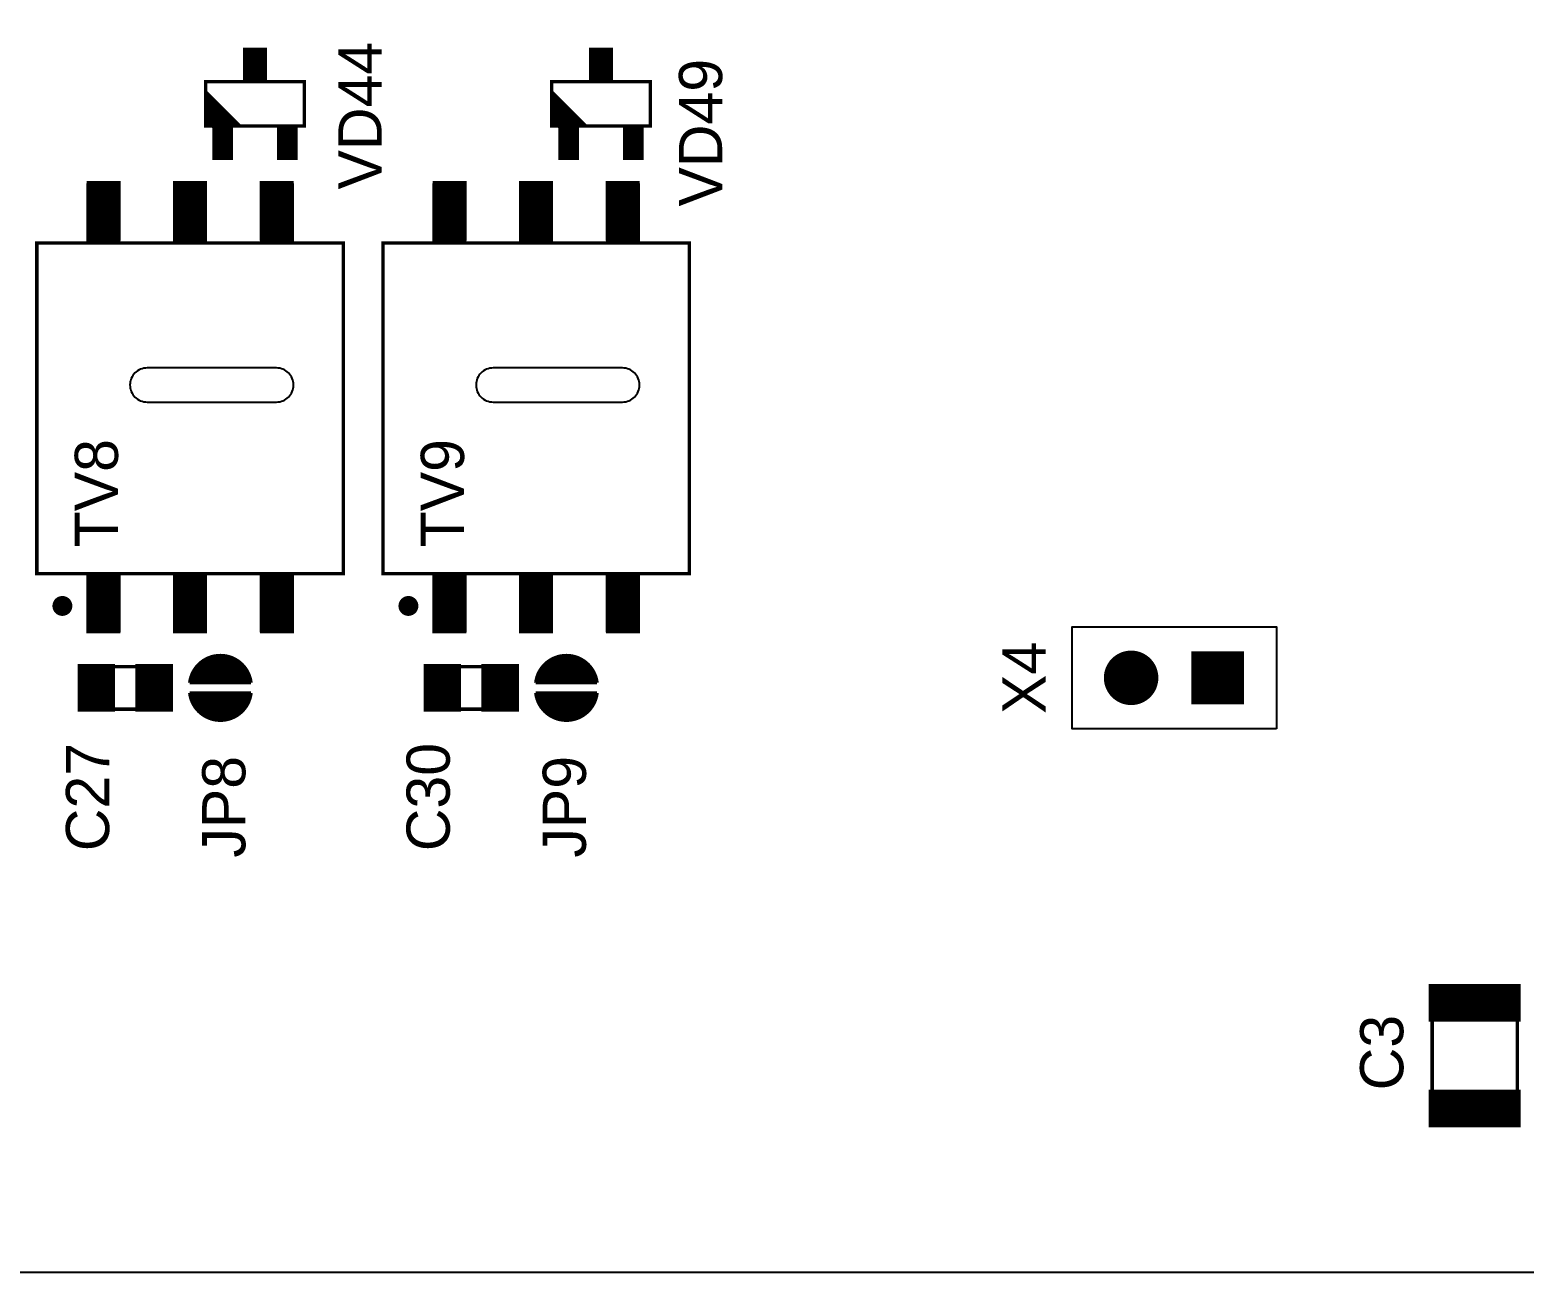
# Model space of a CAD drawing. Extents: x 25 to 880, y 8 to 306.
# Drawn here: x 159.3 to 214.1, y 131.4 to 177 of the extents above; entities that cross this region are included whole.
import ezdxf
from ezdxf.enums import TextEntityAlignment as Align

# ---------------------------------------------------------------- set-up
doc = ezdxf.new("R2010")
doc.units = 0
doc.header["$MEASUREMENT"] = 0
for name, color, linetype in [('BOARD', 7, 'Continuous'), ('TOP', 7, 'Continuous'), ('TOP_ASY', 7, 'Continuous')]:
    doc.layers.add(name, color=color, linetype=linetype)

msp = doc.modelspace()

# ---------------------------------------------------------------- linework, layer by layer
at = {"layer": 'BOARD'}
msp.add_lwpolyline([(55.7211, 131.4094), (346.8686, 131.4094), (346.8686, 259.9969), (55.7211, 259.9969)], close=True, dxfattribs=at)
for points in [[(163.5912, 163.3313), (168.3412, 163.3313, 0.414214), (168.9662, 163.9563, 0.414214), (168.3412, 164.5813), (163.5912, 164.5813, 0.414214), (162.9662, 163.9563, 0.414214)], [(176.2912, 163.3313), (181.0412, 163.3313, 0.414214), (181.6662, 163.9563, 0.414214), (181.0412, 164.5813), (176.2912, 164.5813, 0.414214), (175.6662, 163.9563, 0.414214)]]:
    msp.add_lwpolyline(points, format="xyb", close=True, dxfattribs=at)
at = {"layer": 'TOP', "const_width": 0.125}
for points in [[(167.8662, 175.15), (167.2412, 175.15), (167.2412, 176.275), (167.8662, 176.275)], [(180.5662, 175.15), (179.9412, 175.15), (179.9412, 176.275), (180.5662, 176.275)], [(166.6788, 172.275), (166.0538, 172.275), (166.0538, 173.4), (166.6788, 173.4)], [(169.0537, 172.275), (168.4287, 172.275), (168.4287, 173.4), (169.0537, 173.4)], [(179.3787, 172.275), (178.7537, 172.275), (178.7537, 173.4), (179.3787, 173.4)], [(181.7537, 172.275), (181.1287, 172.275), (181.1287, 173.4), (181.7537, 173.4)], [(162.56, 169.3187), (161.435, 169.3187), (161.435, 171.3812), (162.56, 171.3812)], [(165.735, 169.3187), (164.61, 169.3187), (164.61, 171.3812), (165.735, 171.3812)], [(168.91, 169.3187), (167.785, 169.3187), (167.785, 171.3812), (168.91, 171.3812)], [(175.26, 169.3187), (174.135, 169.3187), (174.135, 171.3812), (175.26, 171.3812)], [(178.435, 169.3187), (177.31, 169.3187), (177.31, 171.3812), (178.435, 171.3812)], [(181.61, 169.3187), (180.485, 169.3187), (180.485, 171.3812), (181.61, 171.3812)], [(162.56, 154.9437), (161.435, 154.9437), (161.435, 157.0062), (162.56, 157.0062)], [(165.735, 154.9437), (164.61, 154.9437), (164.61, 157.0062), (165.735, 157.0062)], [(168.91, 154.9437), (167.785, 154.9437), (167.785, 157.0062), (168.91, 157.0062)], [(175.26, 154.9437), (174.135, 154.9437), (174.135, 157.0062), (175.26, 157.0062)], [(178.435, 154.9437), (177.31, 154.9437), (177.31, 157.0062), (178.435, 157.0062)], [(181.61, 154.9437), (180.485, 154.9437), (180.485, 157.0062), (181.61, 157.0062)], [(203.7912, 152.3063), (201.9787, 152.3063), (201.9787, 154.1188), (203.7912, 154.1188)], [(162.3537, 152.0312), (161.1037, 152.0312), (161.1037, 153.6562), (162.3537, 153.6562)], [(164.4787, 152.0312), (163.2287, 152.0312), (163.2287, 153.6562), (164.4787, 153.6562)], [(175.0537, 152.0312), (173.8037, 152.0312), (173.8037, 153.6562), (175.0537, 153.6562)], [(177.1787, 152.0312), (175.9287, 152.0312), (175.9287, 153.6562), (177.1787, 153.6562)], [(213.9462, 140.6625), (210.6962, 140.6625), (210.6962, 141.9125), (213.9462, 141.9125)], [(213.9462, 136.7875), (210.6962, 136.7875), (210.6962, 138.0375), (213.9462, 138.0375)]]:
    msp.add_lwpolyline(points, close=True, dxfattribs=at)
for points in [[(167.2975, 175.15), (167.2975, 176.275)], [(167.4225, 175.15), (167.4225, 176.275)], [(167.5475, 175.15), (167.5475, 176.275)], [(167.6725, 175.15), (167.6725, 176.275)], [(167.7975, 175.15), (167.7975, 176.275)], [(180.0475, 175.15), (180.0475, 176.275)], [(180.1725, 175.15), (180.1725, 176.275)], [(180.2975, 175.15), (180.2975, 176.275)], [(180.4225, 175.15), (180.4225, 176.275)], [(180.5475, 175.15), (180.5475, 176.275)], [(166.1725, 172.275), (166.1725, 173.4)], [(166.2975, 172.275), (166.2975, 173.4)], [(166.4225, 172.275), (166.4225, 173.4)], [(166.5475, 172.275), (166.5475, 173.4)], [(166.6725, 172.275), (166.6725, 173.4)], [(168.5475, 172.275), (168.5475, 173.4)], [(168.6725, 172.275), (168.6725, 173.4)], [(168.7975, 172.275), (168.7975, 173.4)], [(168.9225, 172.275), (168.9225, 173.4)], [(169.0475, 172.275), (169.0475, 173.4)], [(178.7975, 172.275), (178.7975, 173.4)], [(178.9225, 172.275), (178.9225, 173.4)], [(179.0475, 172.275), (179.0475, 173.4)], [(179.1725, 172.275), (179.1725, 173.4)], [(179.2975, 172.275), (179.2975, 173.4)], [(181.1725, 172.275), (181.1725, 173.4)], [(181.2975, 172.275), (181.2975, 173.4)], [(181.4225, 172.275), (181.4225, 173.4)], [(181.5475, 172.275), (181.5475, 173.4)], [(181.6725, 172.275), (181.6725, 173.4)], [(161.5475, 169.3187), (161.5475, 171.3812)], [(161.6725, 169.3187), (161.6725, 171.3812)], [(161.7975, 169.3187), (161.7975, 171.3812)], [(161.9225, 169.3187), (161.9225, 171.3812)], [(162.0475, 169.3187), (162.0475, 171.3812)], [(162.1725, 169.3187), (162.1725, 171.3812)], [(162.2975, 169.3187), (162.2975, 171.3812)], [(162.4225, 169.3187), (162.4225, 171.3812)], [(162.5475, 169.3187), (162.5475, 171.3812)], [(164.6725, 169.3187), (164.6725, 171.3812)], [(164.7975, 169.3187), (164.7975, 171.3812)], [(164.9225, 169.3187), (164.9225, 171.3812)], [(165.0475, 169.3187), (165.0475, 171.3812)], [(165.1725, 169.3187), (165.1725, 171.3812)], [(165.2975, 169.3187), (165.2975, 171.3812)], [(165.4225, 169.3187), (165.4225, 171.3812)], [(165.5475, 169.3187), (165.5475, 171.3812)], [(165.6725, 169.3187), (165.6725, 171.3812)], [(167.7975, 169.3187), (167.7975, 171.3812)], [(167.9225, 169.3187), (167.9225, 171.3812)], [(168.0475, 169.3187), (168.0475, 171.3812)], [(168.1725, 169.3187), (168.1725, 171.3812)], [(168.2975, 169.3187), (168.2975, 171.3812)], [(168.4225, 169.3187), (168.4225, 171.3812)], [(168.5475, 169.3187), (168.5475, 171.3812)], [(168.6725, 169.3187), (168.6725, 171.3812)], [(168.7975, 169.3187), (168.7975, 171.3812)], [(174.1725, 169.3187), (174.1725, 171.3812)], [(174.2975, 169.3187), (174.2975, 171.3812)], [(174.4225, 169.3187), (174.4225, 171.3812)], [(174.5475, 169.3187), (174.5475, 171.3812)], [(174.6725, 169.3187), (174.6725, 171.3812)], [(174.7975, 169.3187), (174.7975, 171.3812)], [(174.9225, 169.3187), (174.9225, 171.3812)], [(175.0475, 169.3187), (175.0475, 171.3812)], [(175.1725, 169.3187), (175.1725, 171.3812)], [(177.4225, 169.3187), (177.4225, 171.3812)], [(177.5475, 169.3187), (177.5475, 171.3812)], [(177.6725, 169.3187), (177.6725, 171.3812)], [(177.7975, 169.3187), (177.7975, 171.3812)], [(177.9225, 169.3187), (177.9225, 171.3812)], [(178.0475, 169.3187), (178.0475, 171.3812)], [(178.1725, 169.3187), (178.1725, 171.3812)], [(178.2975, 169.3187), (178.2975, 171.3812)], [(178.4225, 169.3187), (178.4225, 171.3812)], [(180.5475, 169.3187), (180.5475, 171.3812)], [(180.6725, 169.3187), (180.6725, 171.3812)], [(180.7975, 169.3187), (180.7975, 171.3812)], [(180.9225, 169.3187), (180.9225, 171.3812)], [(181.0475, 169.3187), (181.0475, 171.3812)], [(181.1725, 169.3187), (181.1725, 171.3812)], [(181.2975, 169.3187), (181.2975, 171.3812)], [(181.4225, 169.3187), (181.4225, 171.3812)], [(181.5475, 169.3187), (181.5475, 171.3812)], [(161.5475, 154.9437), (161.5475, 157.0062)], [(161.6725, 154.9437), (161.6725, 157.0062)], [(161.7975, 154.9437), (161.7975, 157.0062)], [(161.9225, 154.9437), (161.9225, 157.0062)], [(162.0475, 154.9437), (162.0475, 157.0062)], [(162.1725, 154.9437), (162.1725, 157.0062)], [(162.2975, 154.9437), (162.2975, 157.0062)], [(162.4225, 154.9437), (162.4225, 157.0062)], [(162.5475, 154.9437), (162.5475, 157.0062)], [(164.6725, 154.9437), (164.6725, 157.0062)], [(164.7975, 154.9437), (164.7975, 157.0062)], [(164.9225, 154.9437), (164.9225, 157.0062)], [(165.0475, 154.9437), (165.0475, 157.0062)], [(165.1725, 154.9437), (165.1725, 157.0062)], [(165.2975, 154.9437), (165.2975, 157.0062)], [(165.4225, 154.9437), (165.4225, 157.0062)], [(165.5475, 154.9437), (165.5475, 157.0062)], [(165.6725, 154.9437), (165.6725, 157.0062)], [(167.7975, 154.9437), (167.7975, 157.0062)], [(167.9225, 154.9437), (167.9225, 157.0062)], [(168.0475, 154.9437), (168.0475, 157.0062)], [(168.1725, 154.9437), (168.1725, 157.0062)], [(168.2975, 154.9437), (168.2975, 157.0062)], [(168.4225, 154.9437), (168.4225, 157.0062)], [(168.5475, 154.9437), (168.5475, 157.0062)], [(168.6725, 154.9437), (168.6725, 157.0062)], [(168.7975, 154.9437), (168.7975, 157.0062)], [(174.1725, 154.9437), (174.1725, 157.0062)], [(174.2975, 154.9437), (174.2975, 157.0062)], [(174.4225, 154.9437), (174.4225, 157.0062)], [(174.5475, 154.9437), (174.5475, 157.0062)], [(174.6725, 154.9437), (174.6725, 157.0062)], [(174.7975, 154.9437), (174.7975, 157.0062)], [(174.9225, 154.9437), (174.9225, 157.0062)], [(175.0475, 154.9437), (175.0475, 157.0062)], [(175.1725, 154.9437), (175.1725, 157.0062)], [(177.4225, 154.9437), (177.4225, 157.0062)], [(177.5475, 154.9437), (177.5475, 157.0062)], [(177.6725, 154.9437), (177.6725, 157.0062)], [(177.7975, 154.9437), (177.7975, 157.0062)], [(177.9225, 154.9437), (177.9225, 157.0062)], [(178.0475, 154.9437), (178.0475, 157.0062)], [(178.1725, 154.9437), (178.1725, 157.0062)], [(178.2975, 154.9437), (178.2975, 157.0062)], [(178.4225, 154.9437), (178.4225, 157.0062)], [(180.5475, 154.9437), (180.5475, 157.0062)], [(180.6725, 154.9437), (180.6725, 157.0062)], [(180.7975, 154.9437), (180.7975, 157.0062)], [(180.9225, 154.9437), (180.9225, 157.0062)], [(181.0475, 154.9437), (181.0475, 157.0062)], [(181.1725, 154.9437), (181.1725, 157.0062)], [(181.2975, 154.9437), (181.2975, 157.0062)], [(181.4225, 154.9437), (181.4225, 157.0062)], [(181.5475, 154.9437), (181.5475, 157.0062)], [(199.2975, 152.3712), (199.2975, 154.0538)], [(199.4225, 152.3212), (199.4225, 154.1037)], [(199.5475, 152.29), (199.5475, 154.135)], [(199.6725, 152.2763), (199.6725, 154.1488)], [(199.7975, 152.28), (199.7975, 154.145)], [(199.9225, 152.3), (199.9225, 154.125)], [(200.0475, 152.3388), (200.0475, 154.0863)], [(202.0475, 152.3063), (202.0475, 154.1188)], [(202.1725, 152.3063), (202.1725, 154.1188)], [(202.2975, 152.3063), (202.2975, 154.1188)], [(202.4225, 152.3063), (202.4225, 154.1188)], [(202.5475, 152.3063), (202.5475, 154.1188)], [(202.6725, 152.3063), (202.6725, 154.1188)], [(202.7975, 152.3063), (202.7975, 154.1188)], [(202.9225, 152.3063), (202.9225, 154.1188)], [(203.0475, 152.3063), (203.0475, 154.1188)], [(203.1725, 152.3063), (203.1725, 154.1188)], [(203.2975, 152.3063), (203.2975, 154.1188)], [(203.4225, 152.3063), (203.4225, 154.1188)], [(203.5475, 152.3063), (203.5475, 154.1188)], [(203.6725, 152.3063), (203.6725, 154.1188)], [(161.1725, 152.0312), (161.1725, 153.6562)], [(161.2975, 152.0312), (161.2975, 153.6562)], [(161.4225, 152.0312), (161.4225, 153.6562)], [(161.5475, 152.0312), (161.5475, 153.6562)], [(161.6725, 152.0312), (161.6725, 153.6562)], [(161.7975, 152.0312), (161.7975, 153.6562)], [(161.9225, 152.0312), (161.9225, 153.6562)], [(162.0475, 152.0312), (162.0475, 153.6562)], [(162.1725, 152.0312), (162.1725, 153.6562)], [(162.2975, 152.0312), (162.2975, 153.6562)], [(163.2975, 152.0312), (163.2975, 153.6562)], [(163.4225, 152.0312), (163.4225, 153.6562)], [(163.5475, 152.0312), (163.5475, 153.6562)], [(163.6725, 152.0312), (163.6725, 153.6562)], [(163.7975, 152.0312), (163.7975, 153.6562)], [(163.9225, 152.0312), (163.9225, 153.6562)], [(164.0475, 152.0312), (164.0475, 153.6562)], [(164.1725, 152.0312), (164.1725, 153.6562)], [(164.2975, 152.0312), (164.2975, 153.6562)], [(164.4225, 152.0312), (164.4225, 153.6562)], [(165.4225, 153.0938), (165.4225, 153.5337)], [(165.5475, 153.0938), (165.5475, 153.675)], [(165.6725, 153.0938), (165.6725, 153.7763)], [(165.7975, 153.0938), (165.7975, 153.8512)], [(165.9225, 153.0938), (165.9225, 153.905)], [(166.0475, 153.0938), (166.0475, 153.9425)], [(166.1725, 153.0938), (166.1725, 153.9625)], [(166.2975, 153.0938), (166.2975, 153.9688)], [(166.4225, 153.0938), (166.4225, 153.9588)], [(166.5475, 153.0938), (166.5475, 153.935)], [(166.6725, 153.0938), (166.6725, 153.895)], [(166.7975, 153.0938), (166.7975, 153.8375)], [(166.9225, 153.0938), (166.9225, 153.7562)], [(167.0475, 153.0938), (167.0475, 153.6475)], [(173.9225, 152.0312), (173.9225, 153.6562)], [(174.0475, 152.0312), (174.0475, 153.6562)], [(174.1725, 152.0312), (174.1725, 153.6562)], [(174.2975, 152.0312), (174.2975, 153.6562)], [(174.4225, 152.0312), (174.4225, 153.6562)], [(174.5475, 152.0312), (174.5475, 153.6562)], [(174.6725, 152.0312), (174.6725, 153.6562)], [(174.7975, 152.0312), (174.7975, 153.6562)], [(174.9225, 152.0312), (174.9225, 153.6562)], [(175.0475, 152.0312), (175.0475, 153.6562)], [(176.0475, 152.0312), (176.0475, 153.6562)], [(176.1725, 152.0312), (176.1725, 153.6562)], [(176.2975, 152.0312), (176.2975, 153.6562)], [(176.4225, 152.0312), (176.4225, 153.6562)], [(176.5475, 152.0312), (176.5475, 153.6562)], [(176.6725, 152.0312), (176.6725, 153.6562)], [(176.7975, 152.0312), (176.7975, 153.6562)], [(176.9225, 152.0312), (176.9225, 153.6562)], [(177.0475, 152.0312), (177.0475, 153.6562)], [(177.1725, 152.0312), (177.1725, 153.6562)], [(178.1725, 153.0938), (178.1725, 153.5962)], [(178.2975, 153.0938), (178.2975, 153.7188)], [(178.4225, 153.0938), (178.4225, 153.8088)], [(178.5475, 153.0938), (178.5475, 153.875)], [(178.6725, 153.0938), (178.6725, 153.9225)], [(178.7975, 153.0938), (178.7975, 153.9525)], [(178.9225, 153.0938), (178.9225, 153.9663)], [(179.0475, 153.0938), (179.0475, 153.9663)], [(179.1725, 153.0938), (179.1725, 153.9512)], [(179.2975, 153.0938), (179.2975, 153.9212)], [(179.4225, 153.0938), (179.4225, 153.8737)], [(179.5475, 153.0938), (179.5475, 153.8075)], [(179.6725, 153.0938), (179.6725, 153.7175)], [(179.7975, 153.0938), (179.7975, 153.5938)], [(198.9225, 152.705), (198.9225, 153.72)], [(199.0475, 152.55), (199.0475, 153.875)], [(199.1725, 152.445), (199.1725, 153.98)], [(200.1725, 152.3975), (200.1725, 154.0275)], [(200.2975, 152.4825), (200.2975, 153.9425)], [(200.4225, 152.6037), (200.4225, 153.8212)], [(200.5475, 152.7912), (200.5475, 153.6337)], [(165.2975, 153.0938), (165.2975, 153.3137)], [(167.1725, 153.0938), (167.1725, 153.495)], [(167.2975, 153.0938), (167.2975, 153.2413)], [(178.0475, 153.0938), (178.0475, 153.4162)], [(179.9225, 153.0938), (179.9225, 153.4125)], [(198.7975, 152.9975), (198.7975, 153.4275)], [(165.2975, 152.3738), (165.2975, 152.5937)], [(165.4225, 152.1538), (165.4225, 152.5937)], [(165.5475, 152.0125), (165.5475, 152.5937)], [(165.6725, 151.9112), (165.6725, 152.5937)], [(165.7975, 151.8362), (165.7975, 152.5937)], [(165.9225, 151.7825), (165.9225, 152.5937)], [(166.0475, 151.745), (166.0475, 152.5937)], [(166.1725, 151.725), (166.1725, 152.5937)], [(166.2975, 151.7188), (166.2975, 152.5937)], [(166.4225, 151.7287), (166.4225, 152.5937)], [(166.5475, 151.7525), (166.5475, 152.5937)], [(166.6725, 151.7925), (166.6725, 152.5937)], [(166.7975, 151.85), (166.7975, 152.5937)], [(166.9225, 151.9313), (166.9225, 152.5937)], [(167.0475, 152.04), (167.0475, 152.5937)], [(167.1725, 152.1925), (167.1725, 152.5937)], [(167.2975, 152.4462), (167.2975, 152.5937)], [(178.0475, 152.2713), (178.0475, 152.5937)], [(178.1725, 152.0913), (178.1725, 152.5937)], [(178.2975, 151.9687), (178.2975, 152.5937)], [(178.4225, 151.8787), (178.4225, 152.5937)], [(178.5475, 151.8125), (178.5475, 152.5937)], [(178.6725, 151.765), (178.6725, 152.5937)], [(178.7975, 151.735), (178.7975, 152.5937)], [(178.9225, 151.7212), (178.9225, 152.5937)], [(179.0475, 151.7212), (179.0475, 152.5937)], [(179.1725, 151.7363), (179.1725, 152.5937)], [(179.2975, 151.7663), (179.2975, 152.5937)], [(179.4225, 151.8137), (179.4225, 152.5937)], [(179.5475, 151.88), (179.5475, 152.5937)], [(179.6725, 151.97), (179.6725, 152.5937)], [(179.7975, 152.0938), (179.7975, 152.5937)], [(179.9225, 152.275), (179.9225, 152.5937)], [(210.7975, 140.6625), (210.7975, 141.9125)], [(210.9225, 140.6625), (210.9225, 141.9125)], [(211.0475, 140.6625), (211.0475, 141.9125)], [(211.1725, 140.6625), (211.1725, 141.9125)], [(211.2975, 140.6625), (211.2975, 141.9125)], [(211.4225, 140.6625), (211.4225, 141.9125)], [(211.5475, 140.6625), (211.5475, 141.9125)], [(211.6725, 140.6625), (211.6725, 141.9125)], [(211.7975, 140.6625), (211.7975, 141.9125)], [(211.9225, 140.6625), (211.9225, 141.9125)], [(212.0475, 140.6625), (212.0475, 141.9125)], [(212.1725, 140.6625), (212.1725, 141.9125)], [(212.2975, 140.6625), (212.2975, 141.9125)], [(212.4225, 140.6625), (212.4225, 141.9125)], [(212.5475, 140.6625), (212.5475, 141.9125)], [(212.6725, 140.6625), (212.6725, 141.9125)], [(212.7975, 140.6625), (212.7975, 141.9125)], [(212.9225, 140.6625), (212.9225, 141.9125)], [(213.0475, 140.6625), (213.0475, 141.9125)], [(213.1725, 140.6625), (213.1725, 141.9125)], [(213.2975, 140.6625), (213.2975, 141.9125)], [(213.4225, 140.6625), (213.4225, 141.9125)], [(213.5475, 140.6625), (213.5475, 141.9125)], [(213.6725, 140.6625), (213.6725, 141.9125)], [(213.7975, 140.6625), (213.7975, 141.9125)], [(213.9225, 140.6625), (213.9225, 141.9125)], [(210.7975, 136.7875), (210.7975, 138.0375)], [(210.9225, 136.7875), (210.9225, 138.0375)], [(211.0475, 136.7875), (211.0475, 138.0375)], [(211.1725, 136.7875), (211.1725, 138.0375)], [(211.2975, 136.7875), (211.2975, 138.0375)], [(211.4225, 136.7875), (211.4225, 138.0375)], [(211.5475, 136.7875), (211.5475, 138.0375)], [(211.6725, 136.7875), (211.6725, 138.0375)], [(211.7975, 136.7875), (211.7975, 138.0375)], [(211.9225, 136.7875), (211.9225, 138.0375)], [(212.0475, 136.7875), (212.0475, 138.0375)], [(212.1725, 136.7875), (212.1725, 138.0375)], [(212.2975, 136.7875), (212.2975, 138.0375)], [(212.4225, 136.7875), (212.4225, 138.0375)], [(212.5475, 136.7875), (212.5475, 138.0375)], [(212.6725, 136.7875), (212.6725, 138.0375)], [(212.7975, 136.7875), (212.7975, 138.0375)], [(212.9225, 136.7875), (212.9225, 138.0375)], [(213.0475, 136.7875), (213.0475, 138.0375)], [(213.1725, 136.7875), (213.1725, 138.0375)], [(213.2975, 136.7875), (213.2975, 138.0375)], [(213.4225, 136.7875), (213.4225, 138.0375)], [(213.5475, 136.7875), (213.5475, 138.0375)], [(213.6725, 136.7875), (213.6725, 138.0375)], [(213.7975, 136.7875), (213.7975, 138.0375)], [(213.9225, 136.7875), (213.9225, 138.0375)]]:
    msp.add_lwpolyline(points, dxfattribs=at)
for points in [[(200.6475, 153.2125, 1), (198.7725, 153.2125, 1)], [(165.2312, 153.0938, -0.831502), (167.3362, 153.0938)], [(177.9312, 153.0938, -0.831502), (180.0362, 153.0938)], [(167.3362, 152.5937, -0.831502), (165.2312, 152.5937)], [(180.0362, 152.5937, -0.831502), (177.9312, 152.5937)]]:
    msp.add_lwpolyline(points, format="xyb", close=True, dxfattribs=at)
at = {"layer": 'TOP_ASY', "const_width": 0.125}
for points in [[(167.1787, 175.15), (167.1787, 176.275), (167.9288, 176.275), (167.9288, 175.15)], [(179.8787, 175.15), (179.8787, 176.275), (180.6287, 176.275), (180.6287, 175.15)], [(169.3662, 173.4625), (165.7413, 173.4625), (165.7413, 175.0875), (169.3662, 175.0875)], [(182.0662, 173.4625), (178.4412, 173.4625), (178.4412, 175.0875), (182.0662, 175.0875)], [(168.4287, 173.4), (168.4287, 172.275), (169.0537, 172.275), (169.0537, 173.4)], [(181.1287, 173.4), (181.1287, 172.275), (181.7537, 172.275), (181.7537, 173.4)], [(161.4225, 169.2875), (161.4225, 171.2875), (162.5475, 171.2875), (162.5475, 169.2875)], [(164.61, 169.2875), (164.61, 171.2875), (165.735, 171.2875), (165.735, 169.2875)], [(167.7975, 169.2875), (167.7975, 171.2875), (168.9225, 171.2875), (168.9225, 169.2875)], [(174.1225, 169.2875), (174.1225, 171.2875), (175.2475, 171.2875), (175.2475, 169.2875)], [(177.31, 169.2875), (177.31, 171.2875), (178.435, 171.2875), (178.435, 169.2875)], [(180.4975, 169.2875), (180.4975, 171.2875), (181.6225, 171.2875), (181.6225, 169.2875)], [(159.5475, 157.0375), (170.7975, 157.0375), (170.7975, 169.1625), (159.5475, 169.1625)], [(172.2475, 157.0375), (183.4975, 157.0375), (183.4975, 169.1625), (172.2475, 169.1625)], [(161.4225, 154.9125), (161.4225, 156.9125), (162.5475, 156.9125), (162.5475, 154.9125)], [(164.61, 154.9125), (164.61, 156.9125), (165.735, 156.9125), (165.735, 154.9125)], [(167.7975, 154.9125), (167.7975, 156.9125), (168.9225, 156.9125), (168.9225, 154.9125)], [(174.1225, 154.9125), (174.1225, 156.9125), (175.2475, 156.9125), (175.2475, 154.9125)], [(177.31, 154.9125), (177.31, 156.9125), (178.435, 156.9125), (178.435, 154.9125)], [(180.4975, 154.9125), (180.4975, 156.9125), (181.6225, 156.9125), (181.6225, 154.9125)], [(161.5412, 152.0625), (161.5412, 153.625), (164.0412, 153.625), (164.0412, 152.0625)], [(174.2412, 152.0625), (174.2412, 153.625), (176.7412, 153.625), (176.7412, 152.0625)], [(210.7587, 141.35), (213.8837, 141.35), (213.8837, 137.35), (210.7587, 137.35)]]:
    msp.add_lwpolyline(points, close=True, dxfattribs=at)
for points in [[(165.7413, 174.7125), (166.9913, 173.4625)], [(165.7413, 174.5875), (166.8662, 173.4625)], [(165.7413, 174.4625), (166.7412, 173.4625)], [(165.7413, 174.3375), (166.6162, 173.4625)], [(178.4412, 174.7125), (179.6912, 173.4625)], [(178.4412, 174.5875), (179.5662, 173.4625)], [(178.4412, 174.4625), (179.4412, 173.4625)], [(178.4412, 174.3375), (179.3162, 173.4625)], [(165.7413, 174.2125), (166.4912, 173.4625)], [(165.7413, 174.0875), (166.3663, 173.4625)], [(165.7413, 173.9625), (166.2412, 173.4625)], [(165.7413, 173.8375), (166.1162, 173.4625)], [(178.4412, 174.2125), (179.1912, 173.4625)], [(178.4412, 174.0875), (179.0662, 173.4625)], [(178.4412, 173.9625), (178.9412, 173.4625)], [(178.4412, 173.8375), (178.8162, 173.4625)], [(165.7413, 173.7125), (166.0538, 173.4), (166.0538, 172.275), (166.6788, 172.275), (166.6788, 173.4), (166.0538, 173.4)], [(165.7413, 173.5875), (165.8662, 173.4625)], [(178.4412, 173.7125), (178.7537, 173.4), (178.7537, 172.275), (179.3787, 172.275), (179.3787, 173.4), (178.7537, 173.4)], [(178.4412, 173.5875), (178.5662, 173.4625)], [(161.4225, 169.2875), (161.4225, 171.2875)], [(161.5475, 169.2875), (161.5475, 171.2875)], [(161.6725, 169.2875), (161.6725, 171.2875)], [(161.7975, 169.2875), (161.7975, 171.2875)], [(161.9225, 169.2875), (161.9225, 171.2875)], [(162.0475, 169.2875), (162.0475, 171.2875)], [(162.1725, 169.2875), (162.1725, 171.2875)], [(162.2975, 169.2875), (162.2975, 171.2875)], [(162.4225, 169.2875), (162.4225, 171.2875)], [(162.5475, 169.2875), (162.5475, 171.2875)], [(164.6725, 169.2875), (164.6725, 171.2875)], [(164.7975, 169.2875), (164.7975, 171.2875)], [(164.9225, 169.2875), (164.9225, 171.2875)], [(165.0475, 169.2875), (165.0475, 171.2875)], [(165.1725, 169.2875), (165.1725, 171.2875)], [(165.2975, 169.2875), (165.2975, 171.2875)], [(165.4225, 169.2875), (165.4225, 171.2875)], [(165.5475, 169.2875), (165.5475, 171.2875)], [(165.6725, 169.2875), (165.6725, 171.2875)], [(167.7975, 169.2875), (167.7975, 171.2875)], [(167.9225, 169.2875), (167.9225, 171.2875)], [(168.0475, 169.2875), (168.0475, 171.2875)], [(168.1725, 169.2875), (168.1725, 171.2875)], [(168.2975, 169.2875), (168.2975, 171.2875)], [(168.4225, 169.2875), (168.4225, 171.2875)], [(168.5475, 169.2875), (168.5475, 171.2875)], [(168.6725, 169.2875), (168.6725, 171.2875)], [(168.7975, 169.2875), (168.7975, 171.2875)], [(168.9225, 169.2875), (168.9225, 171.2875)], [(174.1725, 169.2875), (174.1725, 171.2875)], [(174.2975, 169.2875), (174.2975, 171.2875)], [(174.4225, 169.2875), (174.4225, 171.2875)], [(174.5475, 169.2875), (174.5475, 171.2875)], [(174.6725, 169.2875), (174.6725, 171.2875)], [(174.7975, 169.2875), (174.7975, 171.2875)], [(174.9225, 169.2875), (174.9225, 171.2875)], [(175.0475, 169.2875), (175.0475, 171.2875)], [(175.1725, 169.2875), (175.1725, 171.2875)], [(177.4225, 169.2875), (177.4225, 171.2875)], [(177.5475, 169.2875), (177.5475, 171.2875)], [(177.6725, 169.2875), (177.6725, 171.2875)], [(177.7975, 169.2875), (177.7975, 171.2875)], [(177.9225, 169.2875), (177.9225, 171.2875)], [(178.0475, 169.2875), (178.0475, 171.2875)], [(178.1725, 169.2875), (178.1725, 171.2875)], [(178.2975, 169.2875), (178.2975, 171.2875)], [(178.4225, 169.2875), (178.4225, 171.2875)], [(180.5475, 169.2875), (180.5475, 171.2875)], [(180.6725, 169.2875), (180.6725, 171.2875)], [(180.7975, 169.2875), (180.7975, 171.2875)], [(180.9225, 169.2875), (180.9225, 171.2875)], [(181.0475, 169.2875), (181.0475, 171.2875)], [(181.1725, 169.2875), (181.1725, 171.2875)], [(181.2975, 169.2875), (181.2975, 171.2875)], [(181.4225, 169.2875), (181.4225, 171.2875)], [(181.5475, 169.2875), (181.5475, 171.2875)], [(161.4225, 154.9125), (161.4225, 156.9125)], [(161.5475, 154.9125), (161.5475, 156.9125)], [(161.6725, 154.9125), (161.6725, 156.9125)], [(161.7975, 154.9125), (161.7975, 156.9125)], [(161.9225, 154.9125), (161.9225, 156.9125)], [(162.0475, 154.9125), (162.0475, 156.9125)], [(162.1725, 154.9125), (162.1725, 156.9125)], [(162.2975, 154.9125), (162.2975, 156.9125)], [(162.4225, 154.9125), (162.4225, 156.9125)], [(162.5475, 154.9125), (162.5475, 156.9125)], [(164.6725, 154.9125), (164.6725, 156.9125)], [(164.7975, 154.9125), (164.7975, 156.9125)], [(164.9225, 154.9125), (164.9225, 156.9125)], [(165.0475, 154.9125), (165.0475, 156.9125)], [(165.1725, 154.9125), (165.1725, 156.9125)], [(165.2975, 154.9125), (165.2975, 156.9125)], [(165.4225, 154.9125), (165.4225, 156.9125)], [(165.5475, 154.9125), (165.5475, 156.9125)], [(165.6725, 154.9125), (165.6725, 156.9125)], [(167.7975, 154.9125), (167.7975, 156.9125)], [(167.9225, 154.9125), (167.9225, 156.9125)], [(168.0475, 154.9125), (168.0475, 156.9125)], [(168.1725, 154.9125), (168.1725, 156.9125)], [(168.2975, 154.9125), (168.2975, 156.9125)], [(168.4225, 154.9125), (168.4225, 156.9125)], [(168.5475, 154.9125), (168.5475, 156.9125)], [(168.6725, 154.9125), (168.6725, 156.9125)], [(168.7975, 154.9125), (168.7975, 156.9125)], [(168.9225, 154.9125), (168.9225, 156.9125)], [(174.1725, 154.9125), (174.1725, 156.9125)], [(174.2975, 154.9125), (174.2975, 156.9125)], [(174.4225, 154.9125), (174.4225, 156.9125)], [(174.5475, 154.9125), (174.5475, 156.9125)], [(174.6725, 154.9125), (174.6725, 156.9125)], [(174.7975, 154.9125), (174.7975, 156.9125)], [(174.9225, 154.9125), (174.9225, 156.9125)], [(175.0475, 154.9125), (175.0475, 156.9125)], [(175.1725, 154.9125), (175.1725, 156.9125)], [(177.4225, 154.9125), (177.4225, 156.9125)], [(177.5475, 154.9125), (177.5475, 156.9125)], [(177.6725, 154.9125), (177.6725, 156.9125)], [(177.7975, 154.9125), (177.7975, 156.9125)], [(177.9225, 154.9125), (177.9225, 156.9125)], [(178.0475, 154.9125), (178.0475, 156.9125)], [(178.1725, 154.9125), (178.1725, 156.9125)], [(178.2975, 154.9125), (178.2975, 156.9125)], [(178.4225, 154.9125), (178.4225, 156.9125)], [(180.5475, 154.9125), (180.5475, 156.9125)], [(180.6725, 154.9125), (180.6725, 156.9125)], [(180.7975, 154.9125), (180.7975, 156.9125)], [(180.9225, 154.9125), (180.9225, 156.9125)], [(181.0475, 154.9125), (181.0475, 156.9125)], [(181.1725, 154.9125), (181.1725, 156.9125)], [(181.2975, 154.9125), (181.2975, 156.9125)], [(181.4225, 154.9125), (181.4225, 156.9125)], [(181.5475, 154.9125), (181.5475, 156.9125)], [(160.2975, 155.6138), (160.2975, 156.0863)], [(160.4225, 155.555), (160.4225, 156.145)], [(160.5475, 155.555), (160.5475, 156.145)], [(160.6725, 155.6138), (160.6725, 156.0863)], [(172.9225, 155.7), (172.9225, 156)], [(173.0475, 155.5813), (173.0475, 156.1188)], [(173.1725, 155.5488), (173.1725, 156.1512)], [(173.2975, 155.57), (173.2975, 156.13)], [(173.4225, 155.6637), (173.4225, 156.0362)]]:
    msp.add_lwpolyline(points, dxfattribs=at)
for points in [[(160.485, 156.1525, 1), (160.485, 155.5475, 1)], [(173.185, 156.1525, 1), (173.185, 155.5475, 1)], [(165.1587, 153.0312, -0.888889), (167.4087, 153.0312)], [(177.8587, 153.0312, -0.888889), (180.1087, 153.0312)], [(165.1587, 152.6562, 0.888889), (167.4087, 152.6562)], [(177.8587, 152.6562, 0.888889), (180.1087, 152.6562)]]:
    msp.add_lwpolyline(points, format="xyb", close=True, dxfattribs=at)
at = {"layer": 'TOP_ASY'}
for points in [[(205.0475, 151.3375), (197.5475, 151.3375), (197.5475, 155.0875), (205.0475, 155.0875)], [(203.6787, 154.0062), (203.6787, 152.4187), (202.0912, 152.4187), (202.0912, 154.0062)]]:
    msp.add_lwpolyline(points, close=True, dxfattribs=at)
msp.add_lwpolyline([(199.71, 154.0062, 1), (199.71, 152.4187, 1)], format="xyb", close=True, dxfattribs=at)

# ---------------------------------------------------------------- texts
at = {"layer": 'TOP_ASY', "width": 1.019685}
for s, p in [('VD44', (172.2012, 173.8375)), ('VD49', (184.7012, 173.2125)), ('TV8', (162.5262, 159.9875)), ('TV9', (175.2262, 159.9875)), ('X4', (196.5762, 153.2125)), ('C27', (162.2025, 148.8375)), ('C30', (174.7025, 148.8375)), ('C3', (209.7012, 139.4625))]:
    msp.add_text(s, height=1.5875, rotation=90, dxfattribs=at).set_placement(p, align=Align.CENTER)
for s, p in [('JP8', (167.2012, 146.6163)), ('JP9', (179.7012, 146.6163))]:
    msp.add_text(s, height=1.5875, rotation=90, dxfattribs=at).set_placement(p)

doc.saveas('drawing.dxf')
